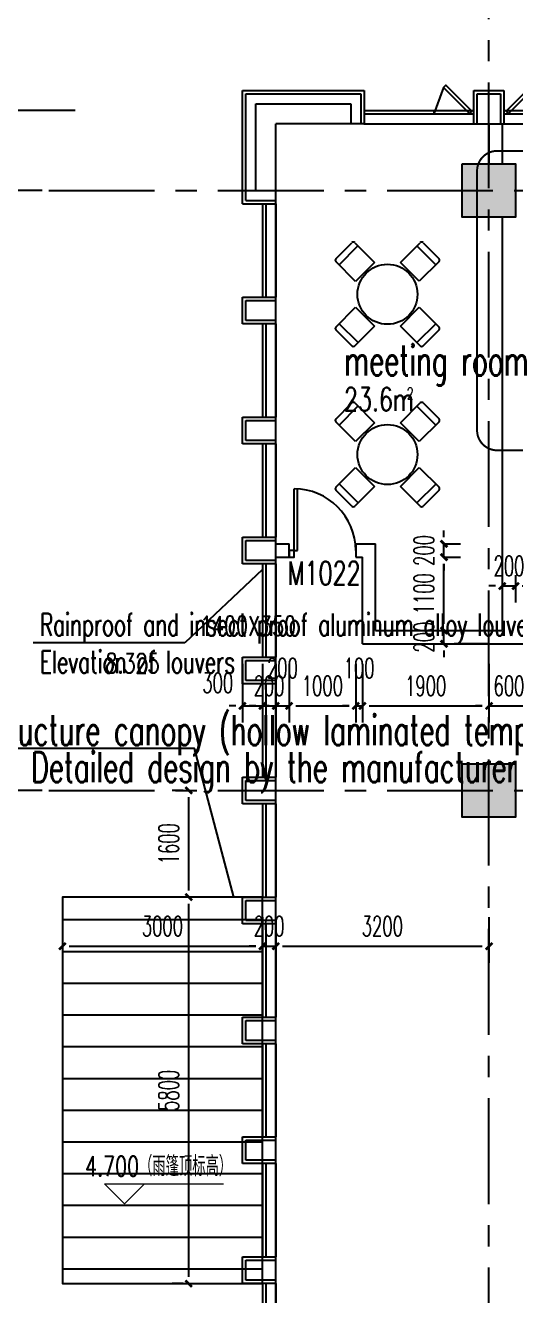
# Model space of a CAD drawing. Extents: x 824790 to 994147, y 4290613 to 4374713.
# Drawn here: x 836554 to 843910, y 4330616 to 4349674 of the extents above; entities that cross this region are included whole.
import ezdxf
from ezdxf.enums import TextEntityAlignment as Align

# ---------------------------------------------------------------- set-up
doc = ezdxf.new("R2010")
doc.units = 0
doc.header["$LTSCALE"] = 1000
doc.header["$MEASUREMENT"] = 0
for name, pattern in [('ACAD_ISO08W100', [36, 24, -3, 6, -3]), ('CENTER', [50.8, 31.75, -6.35, 6.35, -6.35]), ('DOTE', [2.42, 2, -0.2, 0.02, -0.2]), ('HIDDEN', [0.375, 0.25, -0.125])]:
    doc.linetypes.add(name, pattern=pattern)
doc.layers.get('0').update_dxf_attribs({"color": 255, "linetype": 'CONTINUOUS'})
for name, color, linetype in [('A-AREA-TEXT', 6, 'CONTINUOUS'), ('A-AXIS', 3, 'CONTINUOUS'), ('A-DIM', 201, 'CONTINUOUS'), ('A-DOTE', 8, 'ACAD_ISO08W100'), ('A-FIN-GRAN', 34, 'CONTINUOUS'), ('A-FUR', 251, 'CONTINUOUS'), ('A-NOTE', 150, 'CONTINUOUS'), ('A-TEXT-CN', 31, 'CONTINUOUS'), ('A-WALL', 2, 'CONTINUOUS'), ('A-WINDOW', 4, 'CONTINUOUS'), ('A-WINDOW-TEXT', 93, 'CONTINUOUS'), ('DOTE', 17, 'DOTE'), ('HATCH-F252', 252, 'CONTINUOUS'), ('PUB_TEXT', 7, 'CONTINUOUS'), ('S-COLUMN', 1, 'CONTINUOUS'), ('WINDOW', 4, 'CONTINUOUS'), ('柱子', 9, 'CONTINUOUS')]:
    doc.layers.add(name, color=color, linetype=linetype)
doc.layers.add('A_LEVEL', color=135, linetype='CONTINUOUS', lineweight=0)
doc.styles.add('_HZTXT', font='tjromans.shx', dxfattribs={"width": 0.7, "bigfont": 'tjhztxt.shx'})
doc.styles.add('_TCH_DIM', font='SIMPLEX', dxfattribs={"bigfont": 'GBCBIG'})
doc.styles.add('DIM_FONT', font='SIMPLEX.shx', dxfattribs={"width": 0.6, "bigfont": 'GBCBIG.shx'})
doc.styles.add('MEN', font='tjromans.shx', dxfattribs={"width": 0.7, "bigfont": 'tjhztxt.shx'})
doc.styles.add('PRC-S', font='TJROMANS.shx', dxfattribs={"width": 0.7, "bigfont": 'hztxt.shx'})
doc.styles.add('TONGJI-FONT', font='simplex.shx')
doc.dimstyles.new('DIM100', dxfattribs={"dimscale": 100, "dimtxt": 3, "dimasz": 0.01, "dimexe": 1, "dimexo": 1, "dimgap": 1, "dimtad": 1, "dimdec": 0, "dimtxsty": 'DIM_FONT', "dimblk1": 'h-_DIMX', "dimblk2": 'h-_DIMX', "dimsah": 1, "dimcen": 0.01, "dimclrd": 256, "dimclre": 256, "dimclrt": 7, "dimadec": 3, "dimazin": 3, "dimtfac": 1, "dimtdec": 0, "dimtix": 1, "dimtmove": 2, "dimatfit": 3, "dimldrblk": 'h-_DIMX', "dimtzin": 5, "dimarcsym": 0})
doc.dimstyles.new('DIMN', dxfattribs={"dimtxt": 300, "dimasz": 100, "dimexe": 250, "dimexo": 300, "dimgap": 150, "dimtad": 1, "dimdec": 0, "dimtxsty": 'DIM_FONT', "dimblk": 'h-_ArchTick', "dimcen": 2.5, "dimclrt": 7, "dimazin": 2, "dimtfac": 1, "dimtdec": 0, "dimtix": 1, "dimtmove": 2, "dimatfit": 3, "dimarcsym": 0})

# ---------------------------------------------------------------- blocks, each defined once
blk = doc.blocks.new('h-_DIMX')
blk.add_line((-150, 0), (150, 0))
at = {"const_width": 50}
blk.add_lwpolyline([(-70, -70), (70, 70)], dxfattribs=at)
blk = doc.blocks.new('*D62')
at = {"layer": 'A-AXIS', "lineweight": -2, "transparency": 16777216}
for p, q in [((-2603336, -1750029), (-2606794, -1750029)), ((-2606694, -1750030), (-2606694, -1751228)), ((-2603836, -1751229), (-2606794, -1751229))]:
    blk.add_line(p, q, dxfattribs=at)
for p, rotation in [((-2606694, -1750029), 90), ((-2606694, -1751229), 270)]:
    blk.add_blockref('h-_DIMX', p, dxfattribs=dict(at, rotation=rotation))
at = {"layer": 'A-AXIS', "color": 7, "transparency": 16777216, "insert": (-2606944, -1750629), "char_height": 300, "attachment_point": 5, "rotation": 90, "style": 'DIM_FONT'}
blk.add_mtext('\\A1;1200', dxfattribs=at)
blk = doc.blocks.new('*D63')
at = {"layer": 'A-AXIS', "lineweight": -2, "transparency": 16777216}
for p, q in [((-2603836, -1751229), (-2606794, -1751229)), ((-2606694, -1751230), (-2606694, -1760228)), ((-2603836, -1760229), (-2606794, -1760229))]:
    blk.add_line(p, q, dxfattribs=at)
for p, rotation in [((-2606694, -1751229), 90), ((-2606694, -1760229), 270)]:
    blk.add_blockref('h-_DIMX', p, dxfattribs=dict(at, rotation=rotation))
at = {"layer": 'A-AXIS', "color": 7, "transparency": 16777216, "insert": (-2606944, -1755729), "char_height": 300, "attachment_point": 5, "rotation": 90, "style": 'DIM_FONT'}
blk.add_mtext('\\A1;9000', dxfattribs=at)
blk = doc.blocks.new('*D64')
at = {"layer": 'A-AXIS', "lineweight": -2, "transparency": 16777216}
for p, q in [((-2603836, -1760229), (-2606794, -1760229)), ((-2606694, -1760230), (-2606694, -1769228)), ((-2603836, -1769229), (-2606794, -1769229))]:
    blk.add_line(p, q, dxfattribs=at)
for p, rotation in [((-2606694, -1760229), 90), ((-2606694, -1769229), 270)]:
    blk.add_blockref('h-_DIMX', p, dxfattribs=dict(at, rotation=rotation))
at = {"layer": 'A-AXIS', "color": 7, "transparency": 16777216, "insert": (-2606944, -1764729), "char_height": 300, "attachment_point": 5, "rotation": 90, "style": 'DIM_FONT'}
blk.add_mtext('\\A1;9000', dxfattribs=at)
blk = doc.blocks.new('h-D10')
for p, q in [((75, 0), (75, 925)), ((125, 0), (125, 923.64766)), ((75, 0), (125, 0))]:
    blk.add_line(p, q)
blk.add_lwpolyline([(75, 0), (0, 0), (0, -100), (75, -100)], close=True)
blk.add_arc((75, 0), 925, 0, 90)
blk = doc.blocks.new('h-A$C4FF608DF')
at = {"layer": 'A-FUR'}
for p, q in [((-70, 1280, -1800), (155, 1535, -1800)), ((197, 1538, -1800), (512, 1260, -1800)), ((900, 1284, -1800), (1178, 1599, -1800)), ((1132, 1546, -1800), (1432, 1282, -1800)), ((1220, 1602, -1800), (1475, 1377, -1800)), ((-15, 1191, -1800), (250, 1491, -1800)), ((1478, 1334, -1800), (1200, 1019, -1800)), ((248, 960, -1800), (-67, 1238, -1800)), ((512, 1260, -1800), (248, 960, -1800)), ((1200, 1019, -1800), (900, 1284, -1800)), ((-6, 257, -1800), (272, 572, -1800)), ((272, 572, -1800), (572, 307, -1800)), ((960, 331, -1800), (1224, 631, -1800)), ((1224, 631, -1800), (1539, 354, -1800)), ((1487, 400, -1800), (1222, 100, -1800)), ((252, -10, -1800), (-3, 214, -1800)), ((340, 45, -1800), (40, 309, -1800)), ((572, 307, -1800), (294, -8, -1800)), ((1275, 54, -1800), (960, 331, -1800)), ((1542, 311, -1800), (1317, 56, -1800))]:
    blk.add_line(p, q, dxfattribs=at)
blk.add_circle((736, 796, -1800), 450, dxfattribs=at)
for centre, start, end in [((177, 1515, -1800), 48.5797, 138.5797), ((1200, 1579, -1800), 48.5797, 138.5797), ((1455, 1354, -1800), 318.5797, 48.5797), ((-48, 1260, -1800), 138.5797, 228.5797), ((16, 237, -1800), 138.5797, 228.5797), ((1519, 331, -1800), 318.5797, 48.5797), ((1295, 76, -1800), 228.5797, 318.5797), ((271, 12, -1800), 228.5797, 318.5797)]:
    blk.add_arc(centre, 30, start, end, dxfattribs=at)
blk = doc.blocks.new('h-ewryer')
at = {"layer": 'A-WINDOW', "ltscale": 0.5}
blk.add_line((366378, 243878), (366234, 243482), dxfattribs=at)
at = {"layer": 'A-WINDOW'}
for p, q in [((366234, 243532), (366234, 243482)), ((366784, 243532), (366784, 243482))]:
    blk.add_line(p, q, dxfattribs=at)
at = {"layer": 'A-WINDOW', "ltscale": 0.5}
blk.add_lwpolyline([(366378, 243878), (366413, 243914), (366802, 243525), (366767, 243489)], close=True, dxfattribs=at)
blk = doc.blocks.new('h-2层裙房幕墙')
at = {"layer": 'A-FIN-GRAN'}
for p, q in [((738411, 4034735), (738411, 4036435)), ((738411, 4036435), (740236, 4036435)), ((738461, 4034785), (738461, 4036385)), ((738461, 4036385), (740186, 4036385)), ((740186, 4036385), (740186, 4035935)), ((740236, 4036435), (740236, 4035935)), ((741886, 4035935), (741886, 4036435)), ((741886, 4036435), (742336, 4036435)), ((741936, 4035935), (741936, 4036385)), ((741936, 4036385), (742286, 4036385)), ((742286, 4036385), (742286, 4035935)), ((742336, 4036435), (742336, 4035935)), ((738611, 4034935), (738611, 4036235)), ((738611, 4036235), (740036, 4036235)), ((740036, 4036235), (740036, 4035935)), ((740236, 4035935), (738911, 4035935)), ((738911, 4034735), (738911, 4035935)), ((738611, 4034935), (738911, 4034935)), ((738411, 4034735), (738911, 4034735)), ((738461, 4034785), (738911, 4034785)), ((738411, 4032935), (738411, 4033335)), ((738411, 4033335), (738911, 4033335)), ((738461, 4032985), (738461, 4033285)), ((738461, 4033285), (738911, 4033285)), ((738911, 4032935), (738411, 4032935)), ((738911, 4032985), (738461, 4032985)), ((738411, 4031135), (738411, 4031535)), ((738411, 4031535), (738911, 4031535)), ((738461, 4031185), (738461, 4031485)), ((738461, 4031485), (738911, 4031485)), ((738911, 4031185), (738461, 4031185)), ((738911, 4031135), (738411, 4031135)), ((738411, 4029335), (738411, 4029735)), ((738411, 4029735), (738911, 4029735)), ((738461, 4029385), (738461, 4029685)), ((738461, 4029685), (738911, 4029685)), ((738911, 4029335), (738411, 4029335)), ((738911, 4029385), (738461, 4029385)), ((738411, 4027535), (738411, 4027935)), ((738411, 4027935), (738911, 4027935)), ((738461, 4027585), (738461, 4027885)), ((738461, 4027885), (738911, 4027885)), ((738911, 4027585), (738461, 4027585)), ((738911, 4027535), (738411, 4027535)), ((738411, 4025735), (738411, 4026135)), ((738411, 4026135), (738911, 4026135)), ((738461, 4025785), (738461, 4026085)), ((738461, 4026085), (738911, 4026085)), ((738911, 4025735), (738411, 4025735)), ((738911, 4025785), (738461, 4025785)), ((738411, 4023935), (738411, 4024335)), ((738411, 4024335), (738911, 4024335)), ((738461, 4023985), (738461, 4024285)), ((738461, 4024285), (738911, 4024285)), ((738911, 4023935), (738411, 4023935)), ((738911, 4023985), (738461, 4023985)), ((738411, 4022135), (738411, 4022535)), ((738411, 4022535), (738911, 4022535)), ((738461, 4022185), (738461, 4022485)), ((738461, 4022485), (738911, 4022485)), ((738911, 4022135), (738411, 4022135)), ((738911, 4022185), (738461, 4022185)), ((738411, 4020335), (738411, 4020735)), ((738411, 4020735), (738911, 4020735)), ((738461, 4020385), (738461, 4020685)), ((738461, 4020685), (738911, 4020685)), ((738911, 4020335), (738411, 4020335)), ((738911, 4020385), (738461, 4020385)), ((738411, 4018535), (738411, 4018935)), ((738411, 4018935), (738911, 4018935)), ((738461, 4018585), (738461, 4018885)), ((738461, 4018885), (738911, 4018885)), ((738911, 4018535), (738411, 4018535)), ((738911, 4018585), (738461, 4018585))]:
    blk.add_line(p, q, dxfattribs=at)
at = {"layer": 'WINDOW'}
for p, q in [((740234, 4036135), (741886, 4036135)), ((742336, 4036135), (743986, 4036135)), ((740234, 4036085), (741886, 4036085)), ((740234, 4035935), (801136, 4035935)), ((740234, 4035935), (741886, 4035935)), ((742336, 4036085), (743986, 4036085)), ((742336, 4035935), (743986, 4035935)), ((738711, 4034735), (738711, 4033335)), ((738761, 4034735), (738761, 4033335)), ((738911, 4034735), (738911, 4033335)), ((738911, 4009935), (738911, 4034735)), ((738711, 4032935), (738711, 4031535)), ((738761, 4032935), (738761, 4031535)), ((738911, 4032935), (738911, 4031535)), ((738711, 4031135), (738711, 4029735)), ((738761, 4031135), (738761, 4029735)), ((738911, 4031135), (738911, 4029735)), ((738711, 4029335), (738711, 4027935)), ((738761, 4029335), (738761, 4027935)), ((738911, 4029335), (738911, 4027935)), ((738711, 4027535), (738711, 4026135)), ((738761, 4027535), (738761, 4026135)), ((738911, 4027535), (738911, 4026135)), ((738711, 4025735), (738711, 4024335)), ((738761, 4025735), (738761, 4024335)), ((738911, 4025735), (738911, 4024335)), ((738711, 4023935), (738711, 4022535)), ((738761, 4023935), (738761, 4022535)), ((738911, 4023935), (738911, 4022535)), ((738711, 4022135), (738711, 4020735)), ((738761, 4022135), (738761, 4020735)), ((738911, 4022135), (738911, 4020735)), ((738711, 4020335), (738711, 4018935)), ((738761, 4020335), (738761, 4018935)), ((738911, 4020335), (738911, 4018935)), ((738711, 4018535), (738711, 4017135)), ((738761, 4018535), (738761, 4017135)), ((738911, 4018535), (738911, 4017135))]:
    blk.add_line(p, q, dxfattribs=at)
at = {"layer": 'A-WINDOW'}
blk.add_blockref('h-ewryer', (375051, 3792603), dxfattribs=at)
at = {"layer": 'A-WINDOW', "xscale": -1}
blk.add_blockref('h-ewryer', (1109170, 3792603), dxfattribs=at)
blk = doc.blocks.new('h-qwwe')
at = {"layer": 'HATCH-F252'}
blk.add_hatch(color=256, dxfattribs=at).paths.add_polyline_path([(-400, 400), (400, 400), (400, -400), (-400, -400)])
at = {"layer": 'S-COLUMN', "color": 1}
blk.add_lwpolyline([(-400, 400), (400, 400), (400, -400), (-400, -400)], close=True, dxfattribs=at)
blk = doc.blocks.new('h-800zhu')
at = {"layer": '柱子'}
for p in [(-2597129, -1387131), (-2597129, -1396131)]:
    blk.add_blockref('h-qwwe', p, dxfattribs=at)
blk = doc.blocks.new('h-_ArchTick')
at = {"color": 0, "linetype": 'ByBlock', "const_width": 0.4}
blk.add_lwpolyline([(-0.5, -0.5), (0.5, 0.5)], dxfattribs=at)
blk = doc.blocks.new('*D190')
at = {"layer": 'A-DIM', "color": 0, "lineweight": -2, "transparency": 16777216}
for p, q in [((837110, 4336295), (837110, 4335607)), ((840110, 4336295), (840110, 4335607)), ((837210, 4335857), (840010, 4335857))]:
    blk.add_line(p, q, dxfattribs=at)
at = {"layer": 'A-DIM', "color": 0, "lineweight": -2, "transparency": 16777216, "xscale": 100, "yscale": 100, "zscale": 100, "rotation": 180}
blk.add_blockref('h-_ArchTick', (837110, 4335857), dxfattribs=at)
at = {"layer": 'A-DIM', "color": 0, "lineweight": -2, "transparency": 16777216, "xscale": 100, "yscale": 100, "zscale": 100}
blk.add_blockref('h-_ArchTick', (840110, 4335857), dxfattribs=at)
at = {"layer": 'A-DIM', "color": 7, "transparency": 16777216, "insert": (838610, 4336157), "char_height": 300, "attachment_point": 5, "style": 'DIM_FONT'}
blk.add_mtext('\\A1;3000', dxfattribs=at)
blk = doc.blocks.new('*D191')
at = {"layer": 'A-DIM', "color": 0, "lineweight": -2, "transparency": 16777216}
for p, q in [((840110, 4336295), (840110, 4335607)), ((840310, 4336295), (840310, 4335607)), ((840010, 4335857), (839910, 4335857)), ((840110, 4335857), (840310, 4335857)), ((840410, 4335857), (840510, 4335857))]:
    blk.add_line(p, q, dxfattribs=at)
at = {"layer": 'A-DIM', "color": 0, "lineweight": -2, "transparency": 16777216, "xscale": 100, "yscale": 100, "zscale": 100}
blk.add_blockref('h-_ArchTick', (840110, 4335857), dxfattribs=at)
at = {"layer": 'A-DIM', "color": 0, "lineweight": -2, "transparency": 16777216, "xscale": 100, "yscale": 100, "zscale": 100, "rotation": 180}
blk.add_blockref('h-_ArchTick', (840310, 4335857), dxfattribs=at)
at = {"layer": 'A-DIM', "color": 7, "transparency": 16777216, "insert": (840210, 4336157), "char_height": 300, "attachment_point": 5, "style": 'DIM_FONT'}
blk.add_mtext('\\A1;200', dxfattribs=at)
blk = doc.blocks.new('*D192')
at = {"layer": 'A-DIM', "color": 0, "lineweight": -2, "transparency": 16777216}
for p, q in [((840310, 4336295), (840310, 4335607)), ((843510, 4336295), (843510, 4335607)), ((840410, 4335857), (843410, 4335857))]:
    blk.add_line(p, q, dxfattribs=at)
at = {"layer": 'A-DIM', "color": 0, "lineweight": -2, "transparency": 16777216, "xscale": 100, "yscale": 100, "zscale": 100, "rotation": 180}
blk.add_blockref('h-_ArchTick', (840310, 4335857), dxfattribs=at)
at = {"layer": 'A-DIM', "color": 0, "lineweight": -2, "transparency": 16777216, "xscale": 100, "yscale": 100, "zscale": 100}
blk.add_blockref('h-_ArchTick', (843510, 4335857), dxfattribs=at)
at = {"layer": 'A-DIM', "color": 7, "transparency": 16777216, "insert": (841910, 4336157), "char_height": 300, "attachment_point": 5, "style": 'DIM_FONT'}
blk.add_mtext('\\A1;3200', dxfattribs=at)
blk = doc.blocks.new('*D193')
at = {"layer": 'A-DIM', "color": 0, "lineweight": -2, "transparency": 16777216}
for p, q in [((838921, 4338195), (838754, 4338195)), ((839004, 4336695), (839004, 4338095)), ((838921, 4336595), (838754, 4336595))]:
    blk.add_line(p, q, dxfattribs=at)
at = {"layer": 'A-DIM', "color": 0, "lineweight": -2, "transparency": 16777216, "xscale": 100, "yscale": 100, "zscale": 100}
for p, rotation in [((839004, 4338195), 90), ((839004, 4336595), 270)]:
    blk.add_blockref('h-_ArchTick', p, dxfattribs=dict(at, rotation=rotation))
at = {"layer": 'A-DIM', "color": 7, "transparency": 16777216, "insert": (838704, 4337395), "char_height": 300, "attachment_point": 5, "rotation": 90, "style": 'DIM_FONT'}
blk.add_mtext('\\A1;1600', dxfattribs=at)
blk = doc.blocks.new('*D194')
at = {"layer": 'A-DIM', "color": 0, "lineweight": -2, "transparency": 16777216}
for p, q in [((838921, 4336595), (838754, 4336595)), ((839004, 4330895), (839004, 4336495)), ((838921, 4330795), (838754, 4330795))]:
    blk.add_line(p, q, dxfattribs=at)
at = {"layer": 'A-DIM', "color": 0, "lineweight": -2, "transparency": 16777216, "xscale": 100, "yscale": 100, "zscale": 100}
for p, rotation in [((839004, 4336595), 90), ((839004, 4330795), 270)]:
    blk.add_blockref('h-_ArchTick', p, dxfattribs=dict(at, rotation=rotation))
at = {"layer": 'A-DIM', "color": 7, "transparency": 16777216, "insert": (838704, 4333695), "char_height": 300, "attachment_point": 5, "rotation": 90, "style": 'DIM_FONT'}
blk.add_mtext('\\A1;5800', dxfattribs=at)
blk = doc.blocks.new('*D230')
at = {"layer": 'A-DIM', "color": 0, "lineweight": -2, "transparency": 16777216}
for p, q in [((842835, 4341995), (842835, 4342095)), ((842835, 4341895), (843085, 4341895)), ((842835, 4341695), (842835, 4341895)), ((842835, 4341695), (843085, 4341695)), ((842835, 4341595), (842835, 4341495))]:
    blk.add_line(p, q, dxfattribs=at)
at = {"layer": 'A-DIM', "color": 0, "lineweight": -2, "transparency": 16777216, "xscale": 100, "yscale": 100, "zscale": 100}
for p, rotation in [((842835, 4341895), 270), ((842835, 4341695), 90)]:
    blk.add_blockref('h-_ArchTick', p, dxfattribs=dict(at, rotation=rotation))
at = {"layer": 'A-DIM', "color": 7, "transparency": 16777216, "insert": (842535, 4341795), "char_height": 300, "attachment_point": 5, "rotation": 90, "style": 'DIM_FONT'}
blk.add_mtext('\\A1;200', dxfattribs=at)
blk = doc.blocks.new('*D231')
at = {"layer": 'A-DIM', "color": 0, "lineweight": -2, "transparency": 16777216}
for p, q in [((842835, 4341695), (843085, 4341695)), ((842835, 4340695), (842835, 4341595)), ((842835, 4340595), (843085, 4340595))]:
    blk.add_line(p, q, dxfattribs=at)
at = {"layer": 'A-DIM', "color": 0, "lineweight": -2, "transparency": 16777216, "xscale": 100, "yscale": 100, "zscale": 100}
for p, rotation in [((842835, 4341695), 90), ((842835, 4340595), 270)]:
    blk.add_blockref('h-_ArchTick', p, dxfattribs=dict(at, rotation=rotation))
at = {"layer": 'A-DIM', "color": 7, "transparency": 16777216, "insert": (842535, 4341145), "char_height": 300, "attachment_point": 5, "rotation": 90, "style": 'DIM_FONT'}
blk.add_mtext('\\A1;1100', dxfattribs=at)
blk = doc.blocks.new('*D232')
at = {"layer": 'A-DIM', "color": 0, "lineweight": -2, "transparency": 16777216}
for p, q in [((842835, 4340695), (842835, 4340795)), ((842835, 4340595), (843085, 4340595)), ((842835, 4340395), (842835, 4340595)), ((842835, 4340395), (843085, 4340395)), ((842835, 4340295), (842835, 4340195))]:
    blk.add_line(p, q, dxfattribs=at)
at = {"layer": 'A-DIM', "color": 0, "lineweight": -2, "transparency": 16777216, "xscale": 100, "yscale": 100, "zscale": 100}
for p, rotation in [((842835, 4340595), 270), ((842835, 4340395), 90)]:
    blk.add_blockref('h-_ArchTick', p, dxfattribs=dict(at, rotation=rotation))
at = {"layer": 'A-DIM', "color": 7, "transparency": 16777216, "insert": (842535, 4340495), "char_height": 300, "attachment_point": 5, "rotation": 90, "style": 'DIM_FONT'}
blk.add_mtext('\\A1;200', dxfattribs=at)
blk = doc.blocks.new('*D873')
at = {"layer": 'A-DIM', "color": 0, "lineweight": -2, "transparency": 16777216}
for p, q in [((843510, 4340095), (843510, 4339213)), ((844110, 4340095), (844110, 4339213)), ((843410, 4339463), (843310, 4339463)), ((843510, 4339463), (844110, 4339463)), ((844210, 4339463), (844310, 4339463))]:
    blk.add_line(p, q, dxfattribs=at)
at = {"layer": 'A-DIM', "color": 0, "lineweight": -2, "transparency": 16777216, "xscale": 100, "yscale": 100, "zscale": 100}
blk.add_blockref('h-_ArchTick', (843510, 4339463), dxfattribs=at)
at = {"layer": 'A-DIM', "color": 0, "lineweight": -2, "transparency": 16777216, "xscale": 100, "yscale": 100, "zscale": 100, "rotation": 180}
blk.add_blockref('h-_ArchTick', (844110, 4339463), dxfattribs=at)
at = {"layer": 'A-DIM', "color": 7, "transparency": 16777216, "insert": (843810, 4339763), "char_height": 300, "attachment_point": 5, "style": 'DIM_FONT'}
blk.add_mtext('\\A1;600', dxfattribs=at)
blk = doc.blocks.new('*D874')
at = {"layer": 'A-DIM', "color": 0, "lineweight": -2, "transparency": 16777216}
for p, q in [((841610, 4340095), (841610, 4339213)), ((843510, 4340095), (843510, 4339213)), ((841710, 4339463), (843410, 4339463))]:
    blk.add_line(p, q, dxfattribs=at)
at = {"layer": 'A-DIM', "color": 0, "lineweight": -2, "transparency": 16777216, "xscale": 100, "yscale": 100, "zscale": 100, "rotation": 180}
blk.add_blockref('h-_ArchTick', (841610, 4339463), dxfattribs=at)
at = {"layer": 'A-DIM', "color": 0, "lineweight": -2, "transparency": 16777216, "xscale": 100, "yscale": 100, "zscale": 100}
blk.add_blockref('h-_ArchTick', (843510, 4339463), dxfattribs=at)
at = {"layer": 'A-DIM', "color": 7, "transparency": 16777216, "insert": (842560, 4339763), "char_height": 300, "attachment_point": 5, "style": 'DIM_FONT'}
blk.add_mtext('\\A1;1900', dxfattribs=at)
blk = doc.blocks.new('*D875')
at = {"layer": 'A-DIM', "color": 0, "lineweight": -2, "transparency": 16777216}
for p, q in [((841510, 4340095), (841510, 4339213)), ((841610, 4340095), (841610, 4339213)), ((841410, 4339463), (841310, 4339463)), ((841510, 4339463), (841610, 4339463)), ((841710, 4339463), (841810, 4339463))]:
    blk.add_line(p, q, dxfattribs=at)
at = {"layer": 'A-DIM', "color": 0, "lineweight": -2, "transparency": 16777216, "xscale": 100, "yscale": 100, "zscale": 100}
blk.add_blockref('h-_ArchTick', (841510, 4339463), dxfattribs=at)
at = {"layer": 'A-DIM', "color": 0, "lineweight": -2, "transparency": 16777216, "xscale": 100, "yscale": 100, "zscale": 100, "rotation": 180}
blk.add_blockref('h-_ArchTick', (841610, 4339463), dxfattribs=at)
at = {"layer": 'A-DIM', "color": 7, "transparency": 16777216, "insert": (841560, 4340030), "char_height": 300, "attachment_point": 5, "style": 'DIM_FONT'}
blk.add_mtext('\\A1;100', dxfattribs=at)
blk = doc.blocks.new('*D876')
at = {"layer": 'A-DIM', "color": 0, "lineweight": -2, "transparency": 16777216}
for p, q in [((840510, 4340095), (840510, 4339213)), ((841510, 4340095), (841510, 4339213)), ((840610, 4339463), (841410, 4339463))]:
    blk.add_line(p, q, dxfattribs=at)
at = {"layer": 'A-DIM', "color": 0, "lineweight": -2, "transparency": 16777216, "xscale": 100, "yscale": 100, "zscale": 100, "rotation": 180}
blk.add_blockref('h-_ArchTick', (840510, 4339463), dxfattribs=at)
at = {"layer": 'A-DIM', "color": 0, "lineweight": -2, "transparency": 16777216, "xscale": 100, "yscale": 100, "zscale": 100}
blk.add_blockref('h-_ArchTick', (841510, 4339463), dxfattribs=at)
at = {"layer": 'A-DIM', "color": 7, "transparency": 16777216, "insert": (841010, 4339763), "char_height": 300, "attachment_point": 5, "style": 'DIM_FONT'}
blk.add_mtext('\\A1;1000', dxfattribs=at)
blk = doc.blocks.new('*D877')
at = {"layer": 'A-DIM', "color": 0, "lineweight": -2, "transparency": 16777216}
for p, q in [((840310, 4340095), (840310, 4339213)), ((840510, 4340095), (840510, 4339213)), ((840210, 4339463), (840110, 4339463)), ((840310, 4339463), (840510, 4339463)), ((840610, 4339463), (840710, 4339463))]:
    blk.add_line(p, q, dxfattribs=at)
at = {"layer": 'A-DIM', "color": 0, "lineweight": -2, "transparency": 16777216, "xscale": 100, "yscale": 100, "zscale": 100}
blk.add_blockref('h-_ArchTick', (840310, 4339463), dxfattribs=at)
at = {"layer": 'A-DIM', "color": 0, "lineweight": -2, "transparency": 16777216, "xscale": 100, "yscale": 100, "zscale": 100, "rotation": 180}
blk.add_blockref('h-_ArchTick', (840510, 4339463), dxfattribs=at)
at = {"layer": 'A-DIM', "color": 7, "transparency": 16777216, "insert": (840410, 4340030), "char_height": 300, "attachment_point": 5, "style": 'DIM_FONT'}
blk.add_mtext('\\A1;200', dxfattribs=at)
blk = doc.blocks.new('*D878')
at = {"layer": 'A-DIM', "color": 0, "lineweight": -2, "transparency": 16777216}
for p, q in [((840110, 4340095), (840110, 4339213)), ((840310, 4340095), (840310, 4339213)), ((840010, 4339463), (839910, 4339463)), ((840110, 4339463), (840310, 4339463)), ((840410, 4339463), (840510, 4339463))]:
    blk.add_line(p, q, dxfattribs=at)
at = {"layer": 'A-DIM', "color": 0, "lineweight": -2, "transparency": 16777216, "xscale": 100, "yscale": 100, "zscale": 100}
blk.add_blockref('h-_ArchTick', (840110, 4339463), dxfattribs=at)
at = {"layer": 'A-DIM', "color": 0, "lineweight": -2, "transparency": 16777216, "xscale": 100, "yscale": 100, "zscale": 100, "rotation": 180}
blk.add_blockref('h-_ArchTick', (840310, 4339463), dxfattribs=at)
at = {"layer": 'A-DIM', "color": 7, "transparency": 16777216, "insert": (840210, 4339763), "char_height": 300, "attachment_point": 5, "style": 'DIM_FONT'}
blk.add_mtext('\\A1;200', dxfattribs=at)
blk = doc.blocks.new('*D879')
at = {"layer": 'A-DIM', "color": 0, "lineweight": -2, "transparency": 16777216}
for p, q in [((839810, 4340095), (839810, 4339213)), ((840110, 4340095), (840110, 4339213)), ((839710, 4339463), (839610, 4339463)), ((839810, 4339463), (840110, 4339463)), ((840210, 4339463), (840310, 4339463))]:
    blk.add_line(p, q, dxfattribs=at)
at = {"layer": 'A-DIM', "color": 0, "lineweight": -2, "transparency": 16777216, "xscale": 100, "yscale": 100, "zscale": 100}
blk.add_blockref('h-_ArchTick', (839810, 4339463), dxfattribs=at)
at = {"layer": 'A-DIM', "color": 0, "lineweight": -2, "transparency": 16777216, "xscale": 100, "yscale": 100, "zscale": 100, "rotation": 180}
blk.add_blockref('h-_ArchTick', (840110, 4339463), dxfattribs=at)
at = {"layer": 'A-DIM', "color": 7, "transparency": 16777216, "insert": (839440, 4339808), "char_height": 300, "attachment_point": 5, "style": 'DIM_FONT'}
blk.add_mtext('\\A1;300', dxfattribs=at)
blk = doc.blocks.new('*D885')
at = {"layer": 'A-DIM', "color": 0, "lineweight": -2, "transparency": 16777216}
for p, q in [((843610, 4341263), (843510, 4341263)), ((843710, 4341424), (843710, 4341013)), ((843710, 4341263), (843910, 4341263)), ((843910, 4341424), (843910, 4341013)), ((844010, 4341263), (844110, 4341263))]:
    blk.add_line(p, q, dxfattribs=at)
at = {"layer": 'A-DIM', "color": 0, "lineweight": -2, "transparency": 16777216, "xscale": 100, "yscale": 100, "zscale": 100}
blk.add_blockref('h-_ArchTick', (843710, 4341263), dxfattribs=at)
at = {"layer": 'A-DIM', "color": 0, "lineweight": -2, "transparency": 16777216, "xscale": 100, "yscale": 100, "zscale": 100, "rotation": 180}
blk.add_blockref('h-_ArchTick', (843910, 4341263), dxfattribs=at)
at = {"layer": 'A-DIM', "color": 7, "transparency": 16777216, "insert": (843810, 4341563), "char_height": 300, "attachment_point": 5, "style": 'DIM_FONT'}
blk.add_mtext('\\A1;200', dxfattribs=at)
blk = doc.blocks.new('*D886')
at = {"layer": 'A-DIM', "color": 0, "lineweight": -2, "transparency": 16777216}
for p, q in [((843910, 4341424), (843910, 4341013)), ((844010, 4341263), (846410, 4341263)), ((846510, 4341424), (846510, 4341013))]:
    blk.add_line(p, q, dxfattribs=at)
at = {"layer": 'A-DIM', "color": 0, "lineweight": -2, "transparency": 16777216, "xscale": 100, "yscale": 100, "zscale": 100, "rotation": 180}
blk.add_blockref('h-_ArchTick', (843910, 4341263), dxfattribs=at)
at = {"layer": 'A-DIM', "color": 0, "lineweight": -2, "transparency": 16777216, "xscale": 100, "yscale": 100, "zscale": 100}
blk.add_blockref('h-_ArchTick', (846510, 4341263), dxfattribs=at)
at = {"layer": 'A-DIM', "color": 7, "transparency": 16777216, "insert": (845210, 4341563), "char_height": 300, "attachment_point": 5, "style": 'DIM_FONT'}
blk.add_mtext('\\A1;2600', dxfattribs=at)
blk = doc.blocks.new('h-wrt')
at = {"layer": 'A-DOTE', "linetype": 'CENTER', "ltscale": 0.05}
for p, q in [((-2597128.9, -1784214.6), (-2597128.9, -1744636.2)), ((-2603736, -1751229), (-2483728.3, -1751229)), ((-2603736, -1760229), (-2483728.3, -1760229))]:
    blk.add_line(p, q, dxfattribs=at)
at = {"layer": 'A-AXIS'}
blk.add_linear_dim(base=(-2608294.3, -1750029), p1=(-2603736, -1777629), p2=(-2603736, -1750029), angle=90, dimstyle='DIM100', dxfattribs=at).render()
for base, p1, p2, picture, middle in [((-2606694.3, -1751229), (-2603236, -1750029), (-2603736, -1751229), '*D62', (-2606944.3, -1750629)), ((-2606694.3, -1760229), (-2603736, -1751229), (-2603736, -1760229), '*D63', (-2606944.3, -1755729)), ((-2606694.3, -1769229), (-2603736, -1760229), (-2603736, -1769229), '*D64', (-2606944.3, -1764729))]:
    dim = blk.add_linear_dim(base=base, p1=p1, p2=p2, angle=90, dimstyle='DIM100', dxfattribs=at)
    dim.commit()
    dim.dimension.update_dxf_attribs({"geometry": picture, "text_midpoint": middle})

msp = doc.modelspace()

# ---------------------------------------------------------------- hatches: boundary and pattern name
at = {"layer": 'A-WINDOW'}
h = msp.add_hatch(dxfattribs=at)
h.set_pattern_fill('ANSI31', color=256, scale=300, angle=135, style=0)
h.set_pattern_definition([(180, (301399, 0), (-9e-14, -476.25), [])])
h.paths.add_polyline_path([(953109.9, 4336595.4), (956109.9, 4336595.4), (956109.9, 4330795.4), (953109.9, 4330795.4)])
h.paths.add_polyline_path([(840109.9, 4336595.4), (837109.9, 4336595.4), (837109.9, 4330795.4), (840109.9, 4330795.4)])

# ---------------------------------------------------------------- linework, layer by layer
at = {"layer": 'A-NOTE'}
for p, q in [((840109.9, 4341510.5), (838944.4, 4340409.1)), ((838944.4, 4340409.1), (836668.1, 4340409.1))]:
    msp.add_line(p, q, dxfattribs=at)
at = {"layer": 'A-NOTE', "linetype": 'HIDDEN', "const_width": 30}
msp.add_lwpolyline([(843631.9, 4347790.5), (851951.8, 4347790.5, -0.4142136), (852251.8, 4347490.5), (852251.8, 4343598.3, -0.4142136), (851951.8, 4343298.3), (843631.9, 4343298.3, -0.4142136), (843331.9, 4343598.3), (843331.9, 4347490.5, -0.4142136)], format="xyb", close=True, dxfattribs=at)
at = {"layer": 'A-NOTE'}
msp.add_lwpolyline([(839682.3, 4336595.4), (839091.4, 4338825.1), (834662.6, 4338825.1)], dxfattribs=at)
at = {"layer": 'A-WALL'}
for p, q in [((843509.9, 4348195.4), (843509.9, 4347595.4)), ((843709.9, 4348195.4), (843709.9, 4347595.4)), ((843709.9, 4346795.4), (843709.9, 4340595.4)), ((840309.9, 4341895.4), (840509.9, 4341895.4)), ((840509.9, 4341695.4), (840509.9, 4341895.4)), ((841509.9, 4341895.4), (841509.9, 4341695.4)), ((841509.9, 4341895.4), (841809.9, 4341895.4)), ((841809.9, 4340595.4), (841809.9, 4341895.4)), ((840309.9, 4341695.4), (840509.9, 4341695.4)), ((841509.9, 4341695.4), (841609.9, 4341695.4)), ((841609.9, 4340395.4), (841609.9, 4341695.4)), ((841809.9, 4340595.4), (843709.9, 4340595.4)), ((841609.9, 4340395.4), (844109.9, 4340395.4)), ((843509.9, 4340395.4), (842988.9, 4340395.4))]:
    msp.add_line(p, q, dxfattribs=at)
at = {"layer": 'A-WINDOW'}
msp.add_lwpolyline([(840109.9, 4336595.4), (837109.9, 4336595.4), (837109.9, 4330795.4), (840109.9, 4330795.4)], close=True, dxfattribs=at)
at = {"layer": 'A_LEVEL'}
msp.add_lwpolyline([(838340.6, 4332294.6), (838040.6, 4331994.6), (837740.6, 4332294.6), (839525.9, 4332294.6)], dxfattribs=at)

# ---------------------------------------------------------------- block references
at = {"layer": 'A-FUR', "rotation": 266.4202535245075}
for p in [(841238.9, 4346423.5, 1800), (841238.9, 4344018.8, 1800)]:
    msp.add_blockref('h-A$C4FF608DF', p, dxfattribs=at)
at = {"layer": 'A-WINDOW'}
for name, p in [('h-2层裙房幕墙', (101399, 312260.4)), ('h-D10', (840509.9, 4341795.4))]:
    msp.add_blockref(name, p, dxfattribs=at)
at = {"layer": 'DOTE'}
msp.add_blockref('h-wrt', (3440638.8, 6098424.3), dxfattribs=at)
at = {"layer": 'S-COLUMN'}
msp.add_blockref('h-800zhu', (3440638.8, 5734326.8), dxfattribs=at)

# ---------------------------------------------------------------- texts
at = {"layer": 'A-AREA-TEXT', "style": '_HZTXT', "width": 0.7}
for s, height, p in [('23.6m', 350, (841333, 4343888.6)), ('2', 175, (842275.3, 4344063.6))]:
    msp.add_text(s, height=height, dxfattribs=at).set_placement(p)
at = {"layer": 'A-NOTE', "style": 'TONGJI-FONT', "width": 0.65}
for s, p in [('Steel structure canopy (hollow laminated tempered glass)', (834759.3, 4338872.4)), ('Detailed design by the manufacturer', (836642.2, 4338318.4))]:
    msp.add_text(s, height=450, dxfattribs=at).set_placement(p)
at = {"layer": 'A-TEXT-CN', "style": 'TONGJI-FONT', "width": 0.65}
msp.add_text('meeting room', height=450, dxfattribs=at).set_placement((841337.6, 4344419.8))
at = {"layer": 'A-WINDOW-TEXT', "style": 'PRC-S', "width": 0.7}
msp.add_text('M1022', height=350, dxfattribs=at).set_placement((840491, 4341280.5))
at = {"layer": 'A_LEVEL', "style": 'MEN', "width": 0.7}
msp.add_attdef('4.700（雨篷顶标高）', text='1', height=300, dxfattribs=at).set_placement((839656.3, 4332406.9, -0.3), align=Align.RIGHT)
at = {"layer": 'PUB_TEXT'}
for s, height, style, width, p in [('Rainproof and insect proof aluminum alloy louvers', 337.589, 'TONGJI-FONT', 0.65, (836773.1, 4340514.1)), ('1400X350', 297.5, '_TCH_DIM', 0.705882, (839174.8, 4340514.1)), ('Elevation of louvers', 337.589, 'TONGJI-FONT', 0.65, (836773.1, 4339954.1)), ('8.325', 297.5, '_TCH_DIM', 0.705882, (837756.1, 4339954.1))]:
    msp.add_text(s, height=height, dxfattribs=dict(at, style=style, width=width)).set_placement(p)

# ---------------------------------------------------------------- dimensions: what is measured, and where the dimension line sits
at = {"layer": 'A-DIM'}
for p1, p2, distance, picture, middle in [((842534.8, 4341695.4), (842534.8, 4341895.4), -300.6, '*D230', (842535.4, 4341795.4)), ((842534.8, 4340595.4), (842534.8, 4341695.4), -300.6, '*D231', (842535.4, 4341145.4)), ((843709.9, 4341723.7), (843909.9, 4341723.7), -461, '*D885', (843809.9, 4341562.7)), ((843909.9, 4341723.7), (846509.9, 4341723.7), -461, '*D886', (845209.9, 4341562.7)), ((842534.8, 4340395.4), (842534.8, 4340595.4), -300.6, '*D232', (842535.4, 4340495.4)), ((840109.9, 4340395.4), (840309.9, 4340395.4), -932.6, '*D878', (840209.9, 4339762.8)), ((840509.9, 4340395.4), (841509.9, 4340395.4), -932.6, '*D876', (841009.9, 4339762.8)), ((841609.9, 4340395.4), (843509.9, 4340395.4), -932.6, '*D874', (842559.9, 4339762.8)), ((843509.9, 4340395.4), (844109.9, 4340395.4), -932.6, '*D873', (843809.9, 4339762.8)), ((839220.5, 4336595.4), (839220.5, 4338195.4), 216.8, '*D193', (838703.7, 4337395.4)), ((837109.9, 4336595.4), (840109.9, 4336595.4), -738.4, '*D190', (838609.9, 4336156.9)), ((839220.5, 4330795.4), (839220.5, 4336595.4), 216.8, '*D194', (838703.7, 4333695.4)), ((840109.9, 4336595.4), (840309.9, 4336595.4), -738.4, '*D191', (840209.9, 4336156.9)), ((840309.9, 4336595.4), (843509.9, 4336595.4), -738.4, '*D192', (841909.9, 4336156.9))]:
    dim = msp.add_aligned_dim(p1=p1, p2=p2, distance=distance, dimstyle='DIMN', dxfattribs=at)
    dim.commit()
    dim.dimension.update_dxf_attribs({"geometry": picture, "text_midpoint": middle})
for base, p1, p2, picture, middle in [((840109.9, 4339462.8), (839809.9, 4340395.4), (840109.9, 4340395.4), '*D879', (839439.9, 4339807.8)), ((840509.9, 4339462.8), (840309.9, 4340395.4), (840509.9, 4340395.4), '*D877', (840409.9, 4340030.3)), ((841609.9, 4339462.8), (841509.9, 4340395.4), (841609.9, 4340395.4), '*D875', (841559.9, 4340030.3))]:
    dim = msp.add_linear_dim(base=base, p1=p1, p2=p2, angle=0, dimstyle='DIMN', dxfattribs=at)
    dim.commit()
    dim.dimension.update_dxf_attribs({"geometry": picture, "text_midpoint": middle, "dimtype": 129})

doc.saveas('drawing.dxf')
